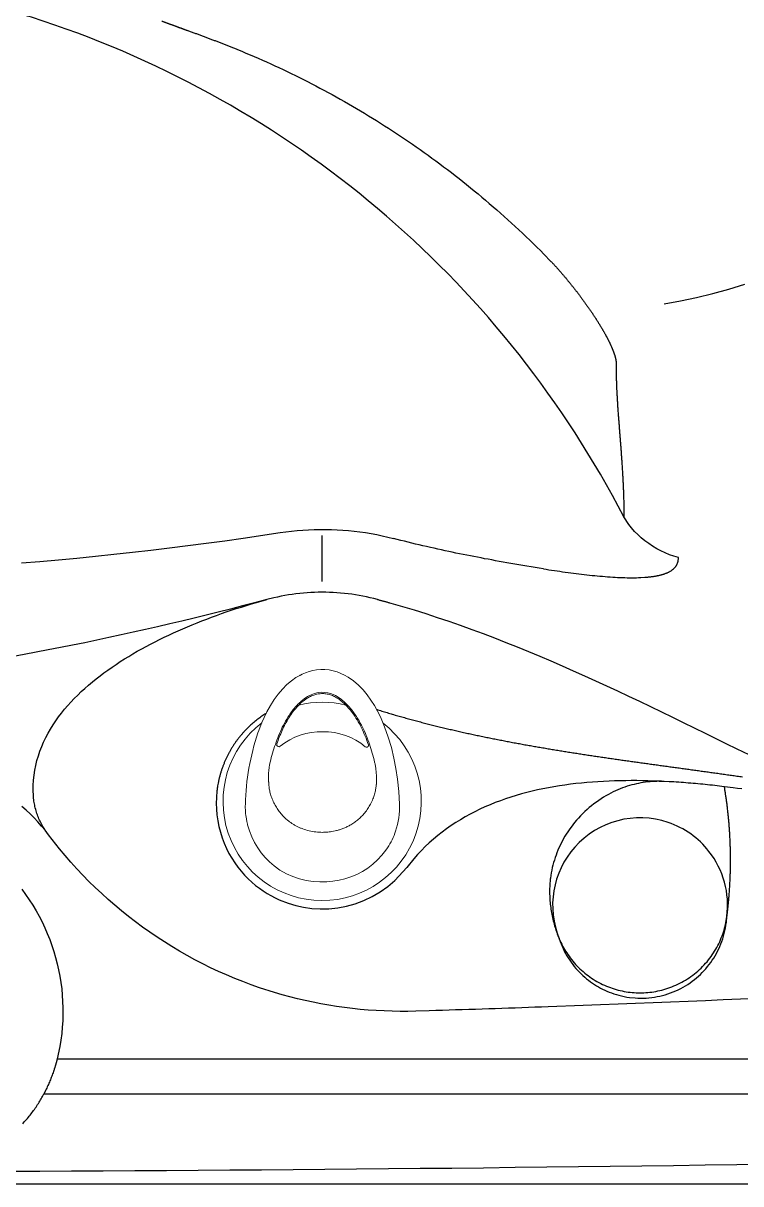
# Model space of a CAD drawing. Extents: x 403 to 503, y 484 to 637.
# Drawn here: x 459.49 to 474.87, y 500.65 to 525.53 of the extents above; entities that cross this region are included whole.
import ezdxf

# ---------------------------------------------------------------- set-up
doc = ezdxf.new("R2010")
doc.units = 0
doc.header["$MEASUREMENT"] = 0
doc.layers.add('1', color=4, linetype='Continuous')
doc.layers.add('SPA', color=2, linetype='Continuous')

# ---------------------------------------------------------------- blocks, each defined once
blk = doc.blocks.new('diverter')
at = {"layer": '1', "linetype": 'Continuous', "lineweight": 15, "flags": 128}
for points in [[(0.058, 1.659), (-0.211, 1.643), (-0.48, 1.614), (-0.706, 1.579), (-0.93, 1.536), (-1.152, 1.483), (-1.377, 1.417), (-1.597, 1.339), (-1.812, 1.247), (-1.934, 1.186), (-2.054, 1.119), (-2.171, 1.045), (-2.283, 0.964), (-2.389, 0.876), (-2.489, 0.78), (-2.582, 0.673), (-2.663, 0.557), (-2.707, 0.481), (-2.744, 0.403), (-2.776, 0.319), (-2.801, 0.233), (-2.818, 0.147), (-2.826, 0.06), (-2.827, -0.031), (-2.819, -0.121), (-2.805, -0.2), (-2.785, -0.278), (-2.758, -0.356), (-2.726, -0.432), (-2.708, -0.464)], [(0.993, 1.397), (1.047, 1.362), (1.153, 1.28), (1.254, 1.187), (1.346, 1.086), (1.428, 0.979), (1.501, 0.866), (1.565, 0.742), (1.619, 0.614), (1.659, 0.489), (1.689, 0.362), (1.71, 0.23), (1.721, 0.097), (1.723, -0.048), (1.714, -0.193), (1.693, -0.34), (1.66, -0.485), (1.612, -0.629), (1.55, -0.767), (1.472, -0.904), (1.38, -1.032), (1.296, -1.13), (1.205, -1.22), (1.104, -1.306), (0.996, -1.382), (0.881, -1.451), (0.761, -1.51), (0.632, -1.56), (0.5, -1.599), (0.486, -1.602), (0.431, -1.614), (0.329, -1.631)], [(1.053, 1.358), (1.05, 1.36), (1.041, 1.366)], [(-2.7, -0.481), (-2.706, -0.469), (-2.714, -0.454)], [(-2.709, -0.465), (-2.653, -0.562), (-2.584, -0.659), (-2.502, -0.756), (-2.407, -0.85), (-2.3, -0.941), (-2.182, -1.027), (-2.053, -1.11), (-1.92, -1.183), (-1.799, -1.243), (-1.692, -1.291), (-1.598, -1.328), (-1.519, -1.358), (-1.468, -1.376)]]:
    blk.add_lwpolyline(points, dxfattribs=at)
at = {"layer": '1', "color": 3, "linetype": 'Continuous', "lineweight": 15, "flags": 128}
blk.add_lwpolyline([(-2.137, -0.46), (-2.142, -0.455), (-2.199, -0.384), (-2.247, -0.311), (-2.285, -0.237), (-2.313, -0.163), (-2.331, -0.085), (-2.338, -0.021), (-2.337, 0.049), (-2.326, 0.124), (-2.303, 0.202), (-2.268, 0.283), (-2.219, 0.365), (-2.208, 0.379)], dxfattribs=at)
at = {"layer": '1', "linetype": 'Continuous', "lineweight": 15}
for centre, radius, start, end in [((0, 0), 2.125, 217.4646, 142.11), ((0.122, 0.099), 1.561, 70.7672, 92.3311), ((0.273, 0.386), 1.241, 54.5535, 73.0071), ((-0.105, 0.035), 1.387, 140.1643, 180.8264), ((-1.2, 0.948), 0.0449, 82.8535, 109.2759), ((-1.202, 0.952), 0.0413, 318.9703, 81.6622), ((0, 0), 2.125, 166.1201, 193.6262), ((-0.094, -0.021), 1.398, 178.5111, 218.8228), ((-1.218, -0.924), 0.0511, 249.3213, 277.0057), ((-1.218, -0.929), 0.0469, 278.2291, 40.8448), ((0.19, 3.529), 5.177, 251.3199, 268.5751), ((0.114, -0.145), 1.502, 267.9525, 280.24)]:
    blk.add_arc(centre, radius, start, end, dxfattribs=at)
at = {"layer": '1', "color": 3, "linetype": 'Continuous', "lineweight": 15}
for points, knots in [([(-2.208, 0.379), (-2.206, 0.383), (-2.189, 0.409), (-2.142, 0.465), (-2.066, 0.546), (-1.971, 0.627), (-1.871, 0.701), (-1.746, 0.781), (-1.593, 0.865), (-1.411, 0.946), (-1.225, 1.016), (-1.036, 1.075), (-0.908, 1.108), (-0.844, 1.124)], [0, 0, 0, 0, 0.00751, 0.059735, 0.138084, 0.216499, 0.294849, 0.373197, 0.498579, 0.62406, 0.749451, 0.87472, 1, 1, 1, 1]), ([(-0.844, 1.124), (-0.816, 1.13), (-0.76, 1.143), (-0.703, 1.149), (-0.675, 1.152)], [0, 0, 0, 0, 0.499997, 1, 1, 1, 1]), ([(-0.571, 1.161), (-0.588, 1.16), (-0.623, 1.158), (-0.657, 1.154), (-0.675, 1.152)], [0, 0, 0, 0, 0.502124, 1, 1, 1, 1]), ([(-0.369, 1.161), (-0.404, 1.163), (-0.471, 1.166), (-0.538, 1.163), (-0.571, 1.161)], [0, 0, 0, 0, 0.515275, 1, 1, 1, 1]), ([(0.056, 1.036), (0.02, 1.054), (-0.048, 1.088), (-0.152, 1.123), (-0.249, 1.147), (-0.311, 1.155), (-0.34, 1.159)], [0, 0, 0, 0, 0.287155, 0.549387, 0.786894, 1, 1, 1, 1]), ([(0.663, 0.005), (0.663, 0.019), (0.662, 0.045), (0.66, 0.085), (0.657, 0.129), (0.651, 0.182), (0.64, 0.243), (0.626, 0.308), (0.61, 0.363), (0.595, 0.409), (0.581, 0.446), (0.566, 0.483), (0.55, 0.52), (0.532, 0.557), (0.503, 0.61), (0.461, 0.678), (0.399, 0.76), (0.327, 0.839), (0.245, 0.914), (0.154, 0.981), (0.089, 1.018), (0.056, 1.037)], [0, 0, 0, 0, 0.031242, 0.062861, 0.094846, 0.136851, 0.18893, 0.241508, 0.294566, 0.32515, 0.35625, 0.387854, 0.419943, 0.452511, 0.485386, 0.56357, 0.642874, 0.730425, 0.819154, 0.909037, 1, 1, 1, 1]), ([(0.054, -1.023), (0.087, -1.005), (0.151, -0.97), (0.241, -0.904), (0.324, -0.831), (0.388, -0.761), (0.437, -0.699), (0.473, -0.646), (0.507, -0.592), (0.538, -0.535), (0.56, -0.486), (0.577, -0.447), (0.602, -0.381), (0.633, -0.278), (0.658, -0.136), (0.661, -0.041), (0.663, 0.005)], [0, 0, 0, 0, 0.089483, 0.17812, 0.265889, 0.353958, 0.404452, 0.454701, 0.506821, 0.557906, 0.608001, 0.633604, 0.659073, 0.775992, 0.889591, 1, 1, 1, 1]), ([(-0.842, -1.115), (-0.906, -1.098), (-1.034, -1.065), (-1.223, -1.005), (-1.409, -0.936), (-1.591, -0.856), (-1.745, -0.774), (-1.871, -0.694), (-1.971, -0.62), (-2.061, -0.543), (-2.113, -0.486), (-2.136, -0.46)], [0, 0, 0, 0, 0.134915, 0.269815, 0.404854, 0.53999, 0.674997, 0.75936, 0.843745, 0.928215, 1, 1, 1, 1]), ([(-0.728, -1.136), (-0.74, -1.134), (-0.765, -1.131), (-0.803, -1.124), (-0.829, -1.118), (-0.842, -1.115)], [0, 0, 0, 0, 0.31769, 0.658602, 1, 1, 1, 1]), ([(-0.647, -1.144), (-0.66, -1.143), (-0.686, -1.141), (-0.713, -1.139), (-0.727, -1.136), (-0.728, -1.136)], [0, 0, 0, 0, 0.477803, 0.964471, 1, 1, 1, 1]), ([(-0.647, -1.144), (-0.626, -1.146), (-0.585, -1.149), (-0.543, -1.15), (-0.522, -1.15)], [0, 0, 0, 0, 0.49631, 1, 1, 1, 1]), ([(-0.338, -1.142), (-0.308, -1.138), (-0.246, -1.13), (-0.15, -1.106), (-0.048, -1.072), (0.019, -1.04), (0.054, -1.023)], [0, 0, 0, 0, 0.219658, 0.459287, 0.719296, 1, 1, 1, 1])]:
    blk.add_open_spline(points, degree=3, knots=knots, dxfattribs=at)
for points in [[(-0.369, 1.161), (-0.34, 1.159)], [(-0.522, -1.15), (-0.371, -1.145)], [(-0.338, -1.142), (-0.371, -1.145)]]:
    blk.add_open_spline(points, degree=1, dxfattribs=at)
at = {"layer": '1', "linetype": 'Continuous', "lineweight": 15}
blk.add_open_spline([(-1.236, -0.972), (-1.284, -0.955), (-1.381, -0.92), (-1.522, -0.859), (-1.66, -0.792), (-1.794, -0.715), (-1.914, -0.633), (-2.02, -0.546), (-2.111, -0.456), (-2.185, -0.363), (-2.241, -0.271), (-2.28, -0.182), (-2.305, -0.088), (-2.314, 0.009), (-2.304, 0.106), (-2.278, 0.201), (-2.237, 0.289), (-2.179, 0.38), (-2.103, 0.472), (-2.01, 0.562), (-1.892, 0.656), (-1.747, 0.752), (-1.576, 0.844), (-1.399, 0.924), (-1.276, 0.968), (-1.215, 0.99)], degree=3, knots=[0, 0, 0, 0, 0.0496948, 0.0993947, 0.1491066, 0.1988343, 0.2485829, 0.2900638, 0.3315698, 0.3730849, 0.4042567, 0.4354351, 0.4666304, 0.4978401, 0.5290739, 0.5603377, 0.5916316, 0.6229614, 0.6647479, 0.7065823, 0.7484514, 0.8112855, 0.874166, 0.9370746, 1, 1, 1, 1], dxfattribs=at)
blk = doc.blocks.new('2010GRANDEE')
at = {"layer": 'SPA', "color": 3, "linetype": 'Continuous'}
for p, q in [((62.869, 13.896), (62.869, 12.905)), ((70.097, 8.628), (70.097, 8.626)), ((70.209, 8.623), (70.209, 8.621)), ((56.914, 1.926), (88.054, 1.926))]:
    blk.add_line(p, q, dxfattribs=at)
at = {"layer": 'SPA', "color": 4}
blk.add_lwpolyline([(12, 0), (88.112, 0, 0.414214), (100.112, 12), (100.112, 79.111, 0.414214), (88.112, 91.111), (12, 91.111, 0.414214), (0, 79.111), (0, 12, 0.414214)], format="xyb", close=True, dxfattribs=at)
at = {"layer": 'SPA', "color": 2, "linetype": 'Continuous'}
for points in [[(70.206, 18.859), (70.555, 18.923), (70.902, 18.996), (71.248, 19.08), (71.593, 19.173), (71.935, 19.277)], [(61.068, 24.307), (61.157, 24.271), (61.245, 24.234), (61.334, 24.197), (61.422, 24.159), (61.511, 24.121), (61.599, 24.082), (61.687, 24.043), (61.776, 24.003), (61.864, 23.962), (61.952, 23.921), (62.04, 23.88), (62.128, 23.838), (62.216, 23.796), (62.304, 23.753), (62.392, 23.709), (62.48, 23.665), (62.568, 23.621), (62.655, 23.576), (62.743, 23.53), (62.83, 23.484), (62.918, 23.438), (63.005, 23.391), (63.092, 23.343), (63.18, 23.295), (63.267, 23.247), (63.354, 23.197), (63.44, 23.148), (63.527, 23.097), (63.614, 23.047), (63.7, 22.995), (63.787, 22.944), (63.873, 22.891), (63.959, 22.839), (64.045, 22.785), (64.131, 22.731), (64.216, 22.677), (64.302, 22.622), (64.387, 22.567), (64.473, 22.511), (64.558, 22.454), (64.643, 22.397), (64.727, 22.34), (64.812, 22.282), (64.896, 22.223), (64.98, 22.164), (65.064, 22.104), (65.148, 22.044), (65.232, 21.983), (65.315, 21.922), (65.399, 21.86), (65.482, 21.798), (65.565, 21.735), (65.647, 21.672), (65.73, 21.608), (65.812, 21.544), (65.894, 21.479), (65.975, 21.414), (66.057, 21.348), (66.138, 21.281), (66.219, 21.214), (66.3, 21.147), (66.381, 21.079), (66.461, 21.01), (66.541, 20.941), (66.621, 20.872), (66.7, 20.802), (66.779, 20.731), (66.858, 20.66), (66.937, 20.589), (67.015, 20.517), (67.093, 20.444), (67.171, 20.371), (67.248, 20.298), (67.326, 20.224), (67.403, 20.149), (67.479, 20.074), (67.555, 19.999), (67.631, 19.923), (67.782, 19.769)], [(67.782, 19.769), (67.791, 19.76), (67.799, 19.751), (67.808, 19.742), (67.816, 19.733), (67.825, 19.724), (67.833, 19.715), (67.841, 19.706), (67.85, 19.697), (67.858, 19.688), (67.867, 19.679), (67.875, 19.669), (67.883, 19.66), (67.892, 19.651), (67.9, 19.642), (67.908, 19.632), (67.917, 19.623), (67.925, 19.614), (67.933, 19.604), (67.942, 19.595), (67.95, 19.585), (67.958, 19.576), (67.967, 19.566), (67.975, 19.557), (67.983, 19.548), (67.991, 19.538), (67.999, 19.529), (68.008, 19.519), (68.016, 19.509), (68.024, 19.5), (68.032, 19.49), (68.04, 19.481), (68.049, 19.471), (68.057, 19.462), (68.065, 19.452), (68.073, 19.442), (68.081, 19.433), (68.089, 19.423), (68.097, 19.413), (68.105, 19.404), (68.113, 19.394), (68.121, 19.384), (68.129, 19.375), (68.137, 19.365), (68.145, 19.355), (68.153, 19.346), (68.161, 19.336), (68.169, 19.326), (68.177, 19.316), (68.185, 19.307), (68.193, 19.297), (68.201, 19.287), (68.209, 19.277), (68.216, 19.268), (68.224, 19.258), (68.232, 19.248), (68.24, 19.238), (68.248, 19.228), (68.256, 19.218), (68.263, 19.209), (68.271, 19.199), (68.279, 19.189), (68.287, 19.179), (68.294, 19.169), (68.302, 19.159), (68.31, 19.15), (68.317, 19.14), (68.325, 19.13), (68.333, 19.12), (68.34, 19.11), (68.348, 19.1), (68.355, 19.09), (68.363, 19.08), (68.37, 19.07), (68.378, 19.061), (68.385, 19.051), (68.393, 19.041), (68.4, 19.031), (68.408, 19.021), (68.415, 19.011), (68.423, 19.001), (68.43, 18.991), (68.438, 18.981), (68.445, 18.971), (68.452, 18.961), (68.46, 18.951), (68.467, 18.941), (68.474, 18.932), (68.481, 18.922), (68.489, 18.912), (68.496, 18.902), (68.503, 18.892), (68.51, 18.882), (68.517, 18.872), (68.525, 18.862), (68.532, 18.852), (68.539, 18.842), (68.546, 18.832), (68.553, 18.822), (68.56, 18.812), (68.567, 18.802), (68.574, 18.792), (68.581, 18.782), (68.588, 18.772), (68.595, 18.763), (68.602, 18.753), (68.608, 18.743), (68.615, 18.733), (68.622, 18.723), (68.629, 18.713), (68.636, 18.703), (68.642, 18.693), (68.649, 18.683), (68.656, 18.673), (68.662, 18.663), (68.669, 18.654), (68.676, 18.644), (68.682, 18.634), (68.689, 18.624), (68.695, 18.614), (68.702, 18.604), (68.708, 18.594), (68.715, 18.585), (68.721, 18.575), (68.728, 18.565), (68.734, 18.555), (68.74, 18.545), (68.747, 18.535), (68.753, 18.526), (68.759, 18.516), (68.765, 18.506), (68.772, 18.496), (68.778, 18.487), (68.784, 18.477), (68.79, 18.467), (68.796, 18.458), (68.802, 18.448), (68.808, 18.438), (68.814, 18.429), (68.82, 18.419), (68.826, 18.409), (68.832, 18.4), (68.838, 18.39), (68.844, 18.38), (68.849, 18.371), (68.855, 18.361), (68.861, 18.352), (68.867, 18.342), (68.872, 18.333), (68.878, 18.323), (68.883, 18.314), (68.889, 18.305), (68.894, 18.295), (68.9, 18.286), (68.905, 18.276), (68.91, 18.267), (68.916, 18.258), (68.921, 18.249), (68.926, 18.239), (68.931, 18.23), (68.937, 18.221), (68.942, 18.212), (68.947, 18.203), (68.952, 18.194), (68.957, 18.184), (68.961, 18.175), (68.966, 18.166), (68.971, 18.158), (68.976, 18.149), (68.981, 18.14), (68.985, 18.131), (68.99, 18.122), (68.994, 18.113), (68.999, 18.105), (69.003, 18.096), (69.008, 18.087), (69.012, 18.079), (69.016, 18.07), (69.02, 18.062), (69.025, 18.053), (69.029, 18.045), (69.033, 18.036), (69.037, 18.028), (69.041, 18.02), (69.045, 18.012), (69.048, 18.003), (69.052, 17.995), (69.056, 17.987), (69.06, 17.979), (69.063, 17.971), (69.067, 17.963), (69.07, 17.955), (69.074, 17.948), (69.077, 17.94), (69.08, 17.932), (69.084, 17.924), (69.087, 17.917), (69.09, 17.909), (69.093, 17.902), (69.096, 17.894), (69.099, 17.887), (69.102, 17.879), (69.105, 17.872), (69.108, 17.865), (69.111, 17.857), (69.114, 17.85), (69.116, 17.843), (69.119, 17.836), (69.122, 17.829), (69.124, 17.822), (69.127, 17.815), (69.129, 17.808), (69.132, 17.802), (69.134, 17.795), (69.136, 17.788), (69.138, 17.782), (69.14, 17.775), (69.143, 17.769), (69.145, 17.762), (69.147, 17.756), (69.149, 17.749), (69.15, 17.743), (69.152, 17.737), (69.154, 17.731), (69.156, 17.725), (69.157, 17.719), (69.159, 17.713), (69.161, 17.707), (69.162, 17.701), (69.163, 17.695), (69.165, 17.69), (69.166, 17.684), (69.167, 17.679), (69.169, 17.673), (69.17, 17.668), (69.171, 17.662), (69.172, 17.657), (69.173, 17.652), (69.174, 17.647), (69.175, 17.642), (69.175, 17.637), (69.176, 17.632), (69.177, 17.627), (69.177, 17.622), (69.178, 17.618), (69.178, 17.613), (69.179, 17.608), (69.179, 17.604), (69.179, 17.6), (69.18, 17.595), (69.18, 17.591), (69.18, 17.587), (69.18, 17.583), (69.18, 17.575)], [(69.18, 17.575), (69.18, 17.557), (69.179, 17.539), (69.179, 17.521), (69.179, 17.503), (69.179, 17.485), (69.179, 17.466), (69.179, 17.448), (69.179, 17.43), (69.179, 17.411), (69.179, 17.392), (69.179, 17.374), (69.179, 17.355), (69.179, 17.336), (69.18, 17.317), (69.18, 17.298), (69.181, 17.279), (69.181, 17.26), (69.181, 17.241), (69.182, 17.222), (69.183, 17.202), (69.183, 17.183), (69.184, 17.163), (69.184, 17.144), (69.185, 17.124), (69.186, 17.104), (69.187, 17.084), (69.188, 17.065), (69.189, 17.045), (69.189, 17.025), (69.19, 17.005), (69.191, 16.984), (69.192, 16.964), (69.193, 16.944), (69.194, 16.924), (69.196, 16.903), (69.197, 16.883), (69.198, 16.862), (69.199, 16.842), (69.2, 16.821), (69.202, 16.8), (69.203, 16.78), (69.204, 16.759), (69.205, 16.738), (69.207, 16.717), (69.208, 16.696), (69.21, 16.675), (69.211, 16.654), (69.212, 16.633), (69.214, 16.611), (69.215, 16.59), (69.217, 16.569), (69.218, 16.548), (69.22, 16.526), (69.222, 16.505), (69.223, 16.483), (69.225, 16.462), (69.226, 16.44), (69.228, 16.419), (69.23, 16.397), (69.231, 16.375), (69.233, 16.353), (69.234, 16.332), (69.236, 16.31), (69.238, 16.288), (69.24, 16.266), (69.241, 16.244), (69.243, 16.222), (69.245, 16.2), (69.246, 16.178), (69.248, 16.156), (69.25, 16.134), (69.252, 16.111), (69.253, 16.089), (69.255, 16.067), (69.257, 16.045), (69.259, 16.022), (69.26, 16), (69.262, 15.978), (69.264, 15.955), (69.265, 15.933), (69.267, 15.91), (69.269, 15.888), (69.271, 15.865), (69.272, 15.843), (69.274, 15.82), (69.276, 15.798), (69.278, 15.775), (69.279, 15.753), (69.281, 15.73), (69.283, 15.707), (69.284, 15.685), (69.286, 15.662), (69.288, 15.639), (69.289, 15.617), (69.291, 15.594), (69.293, 15.571), (69.294, 15.548), (69.296, 15.526), (69.297, 15.503), (69.299, 15.48), (69.3, 15.457), (69.302, 15.434), (69.303, 15.412), (69.305, 15.389), (69.306, 15.366), (69.308, 15.343), (69.309, 15.32), (69.311, 15.298), (69.312, 15.275), (69.314, 15.252), (69.315, 15.229), (69.316, 15.206), (69.318, 15.183), (69.319, 15.16), (69.32, 15.138), (69.321, 15.115), (69.323, 15.092), (69.324, 15.069), (69.325, 15.046), (69.326, 15.024), (69.327, 15.001), (69.328, 14.978), (69.329, 14.955), (69.33, 14.932), (69.331, 14.91), (69.332, 14.887), (69.333, 14.864), (69.334, 14.842), (69.336, 14.796)], [(56.434, 13.305), (56.831, 13.338), (57.228, 13.374), (57.624, 13.411), (58.021, 13.45), (58.417, 13.491), (58.813, 13.535), (59.209, 13.58), (59.605, 13.627), (60.001, 13.677), (60.396, 13.728), (60.792, 13.782), (61.187, 13.837), (61.979, 13.955)], [(61.979, 13.955), (62.1, 13.972), (62.222, 13.987), (62.344, 14), (62.466, 14.01), (62.588, 14.017), (62.71, 14.022), (62.832, 14.025), (62.955, 14.025), (63.077, 14.022), (63.199, 14.017), (63.321, 14.01), (63.443, 14), (63.564, 13.987), (63.686, 13.972), (63.807, 13.955), (63.927, 13.935), (64.047, 13.913), (64.167, 13.888), (64.406, 13.83)], [(67.619, 13.179), (67.531, 13.193), (67.442, 13.208), (67.354, 13.222), (67.266, 13.237), (67.179, 13.251), (67.093, 13.266), (67.007, 13.281), (66.922, 13.295), (66.838, 13.31), (66.756, 13.325), (66.674, 13.339), (66.593, 13.354), (66.514, 13.369), (66.436, 13.383), (66.36, 13.397), (66.284, 13.412), (66.207, 13.426), (66.131, 13.441), (66.054, 13.456), (65.977, 13.471), (65.9, 13.487), (65.823, 13.502), (65.746, 13.518), (65.668, 13.534), (65.59, 13.551), (65.512, 13.568), (65.434, 13.584), (65.355, 13.602), (65.276, 13.619), (65.198, 13.637), (65.118, 13.655), (65.039, 13.673), (64.96, 13.692), (64.88, 13.711), (64.801, 13.73), (64.722, 13.75), (64.643, 13.769), (64.564, 13.789), (64.406, 13.83)], [(69.793, 12.998), (69.81, 12.999), (69.826, 13.001), (69.842, 13.002), (69.858, 13.003), (69.874, 13.005), (69.89, 13.007), (69.906, 13.008), (69.921, 13.01), (69.936, 13.012), (69.952, 13.014), (69.967, 13.016), (69.982, 13.018), (69.996, 13.02), (70.011, 13.023), (70.025, 13.025), (70.039, 13.028), (70.054, 13.03), (70.067, 13.033), (70.081, 13.036), (70.095, 13.039), (70.108, 13.042), (70.121, 13.045), (70.135, 13.049), (70.147, 13.052), (70.16, 13.055), (70.173, 13.059), (70.185, 13.063), (70.197, 13.067), (70.209, 13.071), (70.221, 13.075), (70.232, 13.079), (70.244, 13.083), (70.255, 13.088), (70.266, 13.092), (70.277, 13.097), (70.287, 13.101), (70.297, 13.106), (70.307, 13.111), (70.317, 13.116), (70.327, 13.122), (70.336, 13.127), (70.346, 13.132), (70.355, 13.138), (70.363, 13.144), (70.372, 13.15), (70.38, 13.156), (70.388, 13.162), (70.396, 13.168), (70.404, 13.174), (70.411, 13.18), (70.418, 13.187), (70.425, 13.194), (70.432, 13.2), (70.438, 13.207), (70.444, 13.214), (70.45, 13.221), (70.455, 13.229), (70.46, 13.236), (70.465, 13.243), (70.47, 13.251), (70.474, 13.259), (70.479, 13.266), (70.482, 13.274), (70.486, 13.282), (70.489, 13.29), (70.492, 13.298), (70.495, 13.307), (70.498, 13.315), (70.501, 13.323), (70.503, 13.332), (70.505, 13.34), (70.507, 13.349), (70.508, 13.358), (70.51, 13.366), (70.511, 13.375), (70.512, 13.384), (70.513, 13.393), (70.514, 13.402), (70.514, 13.42)], [(67.619, 13.179), (67.678, 13.17), (67.737, 13.161), (67.796, 13.152), (67.855, 13.143), (67.913, 13.135), (67.972, 13.126), (68.03, 13.118), (68.088, 13.11), (68.147, 13.102), (68.205, 13.094), (68.262, 13.087), (68.32, 13.079), (68.378, 13.072), (68.435, 13.065), (68.492, 13.059), (68.549, 13.052), (68.606, 13.046), (68.663, 13.04), (68.719, 13.035), (68.775, 13.029), (68.831, 13.024), (68.886, 13.019), (68.941, 13.015), (68.996, 13.011), (69.051, 13.007), (69.105, 13.003), (69.158, 13), (69.211, 12.997), (69.264, 12.995), (69.316, 12.993), (69.367, 12.992), (69.418, 12.99), (69.468, 12.99), (69.517, 12.99), (69.566, 12.99), (69.613, 12.99), (69.66, 12.992), (69.705, 12.993), (69.793, 12.998)], [(57.014, 7.48), (56.94, 7.575), (56.864, 7.667), (56.785, 7.756), (56.704, 7.843), (56.62, 7.927), (56.533, 8.009), (56.443, 8.088)], [(61.535, 4.203), (61.357, 4.266), (61.181, 4.332), (61.006, 4.402), (60.832, 4.475), (60.659, 4.551), (60.488, 4.631), (60.319, 4.715), (60.151, 4.802), (59.985, 4.892), (59.821, 4.985), (59.659, 5.082), (59.499, 5.182), (59.34, 5.285), (59.184, 5.392), (59.03, 5.501), (58.878, 5.613), (58.728, 5.729), (58.581, 5.847), (58.436, 5.968), (58.294, 6.092), (58.154, 6.218), (58.017, 6.348), (57.882, 6.48), (57.75, 6.615), (57.621, 6.752), (57.494, 6.892), (57.37, 7.035), (57.249, 7.181), (57.014, 7.48)], [(64.889, 3.698), (64.718, 3.695), (64.547, 3.694), (64.376, 3.697), (64.206, 3.703), (64.036, 3.711), (63.865, 3.723), (63.695, 3.738), (63.526, 3.756), (63.357, 3.777), (63.188, 3.801), (63.02, 3.828), (62.852, 3.858), (62.685, 3.891), (62.518, 3.926), (62.353, 3.965), (62.187, 4.007), (62.023, 4.052), (61.86, 4.099), (61.535, 4.203)], [(75.216, 4.117), (74.842, 4.098), (74.467, 4.079), (74.092, 4.061), (73.718, 4.043), (73.343, 4.025), (72.968, 4.007), (72.594, 3.99), (72.219, 3.973), (71.844, 3.956), (71.469, 3.94), (71.095, 3.924), (70.72, 3.908), (70.345, 3.893), (69.971, 3.877), (69.596, 3.862), (69.221, 3.848), (68.846, 3.833), (68.472, 3.819), (67.722, 3.792)], [(67.722, 3.792), (67.581, 3.787), (67.439, 3.782), (67.297, 3.777), (67.156, 3.772), (67.014, 3.767), (66.872, 3.762), (66.731, 3.757), (66.589, 3.752), (66.447, 3.748), (66.306, 3.743), (66.164, 3.738), (66.022, 3.734), (65.88, 3.729), (65.739, 3.725), (65.597, 3.72), (65.455, 3.716), (65.314, 3.711), (65.172, 3.707), (64.889, 3.698)]]:
    blk.add_lwpolyline(points, dxfattribs=at)
for points in [[(56.934, 25.844, 0), (56.954, 25.837, -0.000002)], [(58.457, 25.287, -0.000003), (58.477, 25.279, -0.000006)], [(58.517, 25.264, -0.000004), (58.538, 25.257, -0.000003), (58.558, 25.249, -0.000003), (58.578, 25.242, -0.000002), (58.598, 25.234, -0.000002), (58.618, 25.227, -0.000002), (58.638, 25.219, -0.000002), (58.659, 25.212, -0.000002), (58.679, 25.204, -0.000001), (58.699, 25.197, 0), (58.719, 25.189, 0), (58.739, 25.182, 0.000001), (58.759, 25.174, 0.000002), (58.779, 25.167, 0.000003), (58.799, 25.159, 0.000004), (58.819, 25.152, 0.000005), (58.839, 25.144, 0.000006), (58.859, 25.137, 0.000007)], [(59.445, 24.918, 0.000038), (59.464, 24.911, 0.000039), (59.483, 24.904, 0.000041), (59.502, 24.897, 0.000042), (59.521, 24.89, 0.000044), (59.54, 24.883, 0.000045), (59.559, 24.876, 0.000047), (59.578, 24.869, 0.000049), (59.597, 24.862, 0.000051), (59.616, 24.855, 0.000052), (59.635, 24.848, 0.000054), (59.653, 24.842, 0.000056), (59.672, 24.835, 0.000057), (59.691, 24.828, 0.000059), (59.709, 24.821, 0.000061), (59.728, 24.814, 0.000063), (59.747, 24.807, 0.000064), (59.765, 24.801, 0.000066), (59.783, 24.794, 0.000068), (59.802, 24.787, 0.00007), (59.82, 24.78, 0.000071), (59.839, 24.774, 0.000074), (59.857, 24.767, 0.000077), (59.875, 24.76, 0.000077), (59.893, 24.754, 0.000073), (59.911, 24.747, 0.000083), (59.93, 24.741, 0.000103), (59.948, 24.734, 0.000079), (59.966, 24.727, 0.000024), (59.982, 24.722, 0.000117), (60.002, 24.714, 0.00021), (60.033, 24.703, 0.000104), (60.073, 24.689, 0.000055)]]:
    blk.add_lwpolyline(points, format="xyb", dxfattribs=at)
at = {"layer": 'SPA', "color": 3, "linetype": 'Continuous'}
for points in [[(60.073, 24.689), (60.092, 24.682), (60.11, 24.675), (60.128, 24.669), (60.147, 24.662), (60.165, 24.655), (60.183, 24.649), (60.201, 24.642), (60.22, 24.635), (60.238, 24.629), (60.256, 24.622), (60.274, 24.615), (60.293, 24.609), (60.311, 24.602), (60.329, 24.595), (60.347, 24.588), (60.366, 24.581), (60.384, 24.575), (60.402, 24.568), (60.42, 24.561), (60.438, 24.554), (60.456, 24.547), (60.475, 24.541), (60.493, 24.534), (60.511, 24.527), (60.529, 24.52), (60.547, 24.513), (60.565, 24.506), (60.583, 24.499), (60.601, 24.492), (60.619, 24.485), (60.637, 24.478), (60.655, 24.471), (60.673, 24.464), (60.692, 24.457), (60.71, 24.45), (60.728, 24.443), (60.746, 24.436), (60.764, 24.429), (60.782, 24.422), (60.8, 24.415), (60.818, 24.408), (60.836, 24.401), (60.853, 24.394), (60.871, 24.387), (60.889, 24.379), (60.907, 24.372), (60.925, 24.365), (60.943, 24.358), (60.961, 24.351), (60.979, 24.343), (60.997, 24.336), (61.015, 24.329), (61.033, 24.322), (61.068, 24.307)], [(69.336, 14.796), (69.337, 14.771), (69.337, 14.745), (69.338, 14.72), (69.339, 14.694), (69.339, 14.669), (69.34, 14.643), (69.341, 14.618), (69.341, 14.592), (69.341, 14.567), (69.342, 14.542), (69.342, 14.517), (69.342, 14.492), (69.343, 14.466), (69.343, 14.441), (69.343, 14.416), (69.343, 14.391), (69.343, 14.366), (69.343, 14.342), (69.342, 14.292)], [(70.514, 13.42), (70.418, 13.449), (70.324, 13.482), (70.23, 13.521), (70.138, 13.564), (70.049, 13.611), (69.961, 13.663), (69.877, 13.72), (69.796, 13.78), (69.718, 13.844), (69.645, 13.912), (69.575, 13.983), (69.51, 14.057), (69.449, 14.133), (69.342, 14.292)], [(61.691, 12.519), (61.432, 12.45), (61.173, 12.383), (60.913, 12.316), (60.653, 12.25), (60.393, 12.186), (60.133, 12.122), (59.873, 12.06), (59.613, 11.998), (59.352, 11.938), (59.092, 11.879), (58.831, 11.82), (58.571, 11.763), (58.311, 11.707), (58.051, 11.652), (57.79, 11.597), (57.53, 11.544), (57.27, 11.492), (57.01, 11.441), (56.75, 11.39), (56.491, 11.341), (56.231, 11.292)], [(56.692, 8.321), (56.688, 8.43), (56.689, 8.539), (56.695, 8.648), (56.706, 8.755), (56.722, 8.862), (56.743, 8.967), (56.768, 9.071), (56.797, 9.173), (56.831, 9.273), (56.869, 9.372), (56.911, 9.468), (56.956, 9.563), (57.005, 9.655), (57.057, 9.746), (57.112, 9.834), (57.17, 9.921), (57.23, 10.005), (57.293, 10.088), (57.359, 10.169), (57.427, 10.248), (57.496, 10.325), (57.568, 10.401), (57.642, 10.475), (57.718, 10.547), (57.795, 10.618), (57.874, 10.687), (57.954, 10.755), (58.036, 10.821), (58.119, 10.886), (58.203, 10.949), (58.289, 11.011), (58.376, 11.072), (58.464, 11.132), (58.552, 11.19), (58.642, 11.247), (58.733, 11.303), (58.825, 11.358), (58.918, 11.412), (59.012, 11.465), (59.107, 11.517), (59.202, 11.567), (59.298, 11.617), (59.395, 11.666), (59.493, 11.714), (59.592, 11.761), (59.691, 11.807), (59.791, 11.852), (59.892, 11.896), (59.993, 11.939), (60.095, 11.982), (60.198, 12.024), (60.301, 12.064), (60.405, 12.104), (60.509, 12.143), (60.614, 12.182), (60.719, 12.219), (60.825, 12.256), (60.932, 12.292), (61.039, 12.327), (61.147, 12.361), (61.255, 12.394), (61.363, 12.427), (61.472, 12.459), (61.691, 12.519)], [(64.062, 12.523), (63.985, 12.543), (63.907, 12.561), (63.829, 12.578), (63.75, 12.594), (63.671, 12.608), (63.592, 12.622), (63.513, 12.633), (63.433, 12.644), (63.354, 12.652), (63.274, 12.66), (63.195, 12.666), (63.115, 12.671), (63.035, 12.674), (62.955, 12.676), (62.875, 12.676), (62.795, 12.676), (62.716, 12.673), (62.636, 12.67), (62.556, 12.665), (62.477, 12.658), (62.397, 12.651), (62.318, 12.642), (62.239, 12.631), (62.16, 12.619), (62.081, 12.606), (62.003, 12.591), (61.924, 12.575), (61.846, 12.558), (61.691, 12.519)], [(64.062, 12.523), (64.077, 12.519), (64.091, 12.515), (64.105, 12.511), (64.12, 12.507), (64.134, 12.504), (64.148, 12.5), (64.162, 12.496), (64.177, 12.492), (64.191, 12.488), (64.205, 12.484), (64.219, 12.48), (64.233, 12.476), (64.248, 12.472), (64.262, 12.469), (64.276, 12.465), (64.29, 12.461), (64.305, 12.457), (64.319, 12.453), (64.347, 12.445)], [(64.347, 12.445), (64.598, 12.373), (64.848, 12.298), (65.097, 12.22), (65.345, 12.139), (65.593, 12.055), (65.839, 11.97), (66.085, 11.881), (66.33, 11.791), (66.574, 11.698), (66.817, 11.603), (67.059, 11.506), (67.3, 11.407), (67.541, 11.307), (67.781, 11.205), (68.02, 11.101), (68.259, 10.996), (68.497, 10.889), (68.734, 10.782), (68.971, 10.673), (69.207, 10.563), (69.443, 10.452), (69.679, 10.34), (69.914, 10.227), (70.149, 10.114), (70.384, 10), (70.618, 9.886), (70.853, 9.771), (71.087, 9.656), (71.555, 9.425)], [(71.555, 9.425), (71.736, 9.337), (71.918, 9.251), (72.1, 9.168), (72.283, 9.088), (72.466, 9.01), (72.65, 8.934), (72.834, 8.861), (73.018, 8.79), (73.204, 8.722), (73.389, 8.655), (73.575, 8.591), (73.762, 8.529), (73.949, 8.47), (74.137, 8.412), (74.325, 8.357), (74.514, 8.303), (74.703, 8.252), (74.893, 8.203), (75.275, 8.11)], [(70.097, 8.628), (69.978, 8.632), (69.859, 8.636), (69.74, 8.638), (69.621, 8.64), (69.502, 8.64), (69.383, 8.639), (69.264, 8.638), (69.145, 8.634), (69.027, 8.63), (68.908, 8.624), (68.789, 8.617), (68.671, 8.609), (68.552, 8.599), (68.434, 8.588), (68.316, 8.576), (68.198, 8.561), (68.08, 8.545), (67.962, 8.528), (67.845, 8.509), (67.728, 8.488), (67.611, 8.465), (67.495, 8.44), (67.379, 8.414), (67.264, 8.385), (67.149, 8.354), (67.035, 8.321), (66.922, 8.286), (66.809, 8.249), (66.697, 8.209), (66.587, 8.168), (66.477, 8.123), (66.368, 8.076), (66.26, 8.027), (66.153, 7.975), (66.048, 7.921), (65.944, 7.863), (65.842, 7.803), (65.741, 7.741), (65.642, 7.675), (65.544, 7.607), (65.449, 7.536), (65.356, 7.463), (65.264, 7.387), (65.175, 7.308), (65.089, 7.226), (65.005, 7.142), (64.923, 7.056), (64.844, 6.967), (64.694, 6.782)], [(70.097, 8.626), (70.049, 8.625), (70.001, 8.623), (69.952, 8.621), (69.904, 8.617), (69.856, 8.612), (69.807, 8.606), (69.758, 8.599), (69.71, 8.591), (69.661, 8.582), (69.613, 8.572), (69.564, 8.56), (69.515, 8.548), (69.467, 8.534), (69.418, 8.519), (69.368, 8.502), (69.318, 8.484), (69.268, 8.465), (69.217, 8.444), (69.166, 8.421), (69.115, 8.397), (69.063, 8.371), (69.012, 8.344), (68.96, 8.315), (68.909, 8.284), (68.857, 8.251), (68.806, 8.217), (68.754, 8.181), (68.703, 8.143), (68.652, 8.103), (68.603, 8.062), (68.554, 8.019), (68.507, 7.976), (68.46, 7.931), (68.415, 7.885), (68.371, 7.838), (68.328, 7.79), (68.287, 7.741), (68.247, 7.691), (68.171, 7.588)], [(70.207, 8.623), (70.202, 8.623), (70.196, 8.623), (70.191, 8.624), (70.185, 8.624), (70.18, 8.624), (70.174, 8.624), (70.169, 8.625), (70.163, 8.625), (70.158, 8.625), (70.152, 8.625), (70.147, 8.626), (70.141, 8.626), (70.136, 8.626), (70.13, 8.626), (70.125, 8.627), (70.119, 8.627), (70.114, 8.627), (70.108, 8.627), (70.097, 8.628)], [(70.209, 8.621), (70.206, 8.621), (70.202, 8.621), (70.198, 8.621), (70.194, 8.621), (70.191, 8.622), (70.187, 8.622), (70.183, 8.622), (70.179, 8.622), (70.176, 8.622), (70.172, 8.622), (70.168, 8.623), (70.164, 8.623), (70.161, 8.623), (70.157, 8.623), (70.153, 8.623), (70.149, 8.623), (70.146, 8.624), (70.142, 8.624), (70.138, 8.624), (70.134, 8.624), (70.131, 8.624), (70.127, 8.624), (70.123, 8.624), (70.119, 8.625), (70.116, 8.625), (70.112, 8.625), (70.108, 8.625), (70.104, 8.625), (70.097, 8.626)], [(70.209, 8.623), (70.209, 8.623), (70.209, 8.623), (70.209, 8.623), (70.209, 8.623), (70.209, 8.623), (70.208, 8.623), (70.208, 8.623), (70.208, 8.623), (70.208, 8.623), (70.208, 8.623), (70.208, 8.623), (70.208, 8.623), (70.208, 8.623), (70.207, 8.623)], [(71.497, 8.51), (71.446, 8.516), (71.395, 8.522), (71.343, 8.528), (71.292, 8.534), (71.24, 8.54), (71.189, 8.545), (71.137, 8.551), (71.086, 8.556), (71.034, 8.561), (70.983, 8.566), (70.931, 8.571), (70.88, 8.576), (70.828, 8.58), (70.777, 8.585), (70.725, 8.589), (70.673, 8.593), (70.622, 8.597), (70.57, 8.601), (70.519, 8.604), (70.467, 8.608), (70.416, 8.611), (70.364, 8.614), (70.312, 8.617), (70.209, 8.623)], [(71.619, 7.395), (71.618, 7.422), (71.616, 7.448), (71.615, 7.474), (71.613, 7.5), (71.612, 7.526), (71.61, 7.552), (71.608, 7.577), (71.607, 7.603), (71.605, 7.628), (71.603, 7.653), (71.601, 7.678), (71.599, 7.703), (71.597, 7.727), (71.595, 7.751), (71.593, 7.775), (71.591, 7.798), (71.588, 7.822), (71.586, 7.845), (71.584, 7.868), (71.582, 7.891), (71.579, 7.914), (71.577, 7.936), (71.574, 7.959), (71.572, 7.981), (71.569, 8.003), (71.567, 8.026), (71.564, 8.047), (71.562, 8.069), (71.559, 8.091), (71.556, 8.112), (71.554, 8.134), (71.551, 8.155), (71.548, 8.176), (71.545, 8.197), (71.542, 8.217), (71.54, 8.238), (71.537, 8.258), (71.534, 8.279), (71.531, 8.299), (71.528, 8.319), (71.525, 8.339), (71.522, 8.358), (71.519, 8.378), (71.516, 8.398), (71.513, 8.417), (71.51, 8.436), (71.507, 8.455), (71.504, 8.473), (71.497, 8.51)], [(71.874, 8.461), (71.78, 8.474), (71.686, 8.486), (71.497, 8.51)], [(57.014, 7.48), (56.996, 7.505), (56.978, 7.53), (56.96, 7.555), (56.943, 7.581), (56.926, 7.607), (56.91, 7.633), (56.894, 7.659), (56.879, 7.686), (56.864, 7.713), (56.85, 7.74), (56.837, 7.768), (56.823, 7.796), (56.811, 7.824), (56.799, 7.852), (56.788, 7.88), (56.777, 7.909), (56.767, 7.938), (56.757, 7.966), (56.748, 7.996), (56.74, 8.025), (56.732, 8.054), (56.725, 8.084), (56.719, 8.113), (56.713, 8.143), (56.708, 8.172), (56.703, 8.202), (56.699, 8.232), (56.696, 8.261), (56.692, 8.321)], [(60.609, 8.158), (60.612, 8.031), (60.623, 7.905), (60.641, 7.779), (60.665, 7.656), (60.697, 7.535), (60.734, 7.416), (60.778, 7.301), (60.827, 7.189), (60.882, 7.082), (60.941, 6.979), (61.005, 6.881), (61.072, 6.787), (61.143, 6.699), (61.217, 6.615), (61.294, 6.537), (61.372, 6.464), (61.452, 6.396), (61.534, 6.334), (61.616, 6.276), (61.699, 6.223), (61.782, 6.175), (61.869, 6.13), (61.959, 6.087), (62.152, 6.012)], [(68.171, 7.588), (68.14, 7.541), (68.11, 7.494), (68.081, 7.447), (68.053, 7.398), (68.026, 7.349), (68.001, 7.3), (67.976, 7.25), (67.953, 7.199), (67.931, 7.148), (67.91, 7.096), (67.891, 7.043), (67.872, 6.99), (67.855, 6.937), (67.839, 6.883), (67.824, 6.829), (67.811, 6.775), (67.799, 6.72), (67.788, 6.664), (67.77, 6.553)], [(56.444, 6.311), (56.525, 6.2), (56.603, 6.087), (56.677, 5.971), (56.748, 5.853), (56.814, 5.733), (56.876, 5.612), (56.935, 5.488), (56.989, 5.363), (57.04, 5.237), (57.086, 5.108), (57.129, 4.979), (57.167, 4.848), (57.201, 4.716), (57.232, 4.583), (57.257, 4.449), (57.279, 4.314), (57.297, 4.179), (57.31, 4.043), (57.318, 3.906), (57.323, 3.768), (57.323, 3.631), (57.319, 3.493), (57.31, 3.355), (57.297, 3.218), (57.279, 3.081), (57.258, 2.945), (57.2, 2.676)], [(71.63, 6.93), (71.63, 6.954), (71.63, 6.979), (71.63, 7.003), (71.63, 7.027), (71.629, 7.051), (71.629, 7.074), (71.629, 7.098), (71.628, 7.122), (71.628, 7.145), (71.627, 7.168), (71.627, 7.192), (71.626, 7.215), (71.625, 7.238), (71.625, 7.261), (71.624, 7.283), (71.623, 7.306), (71.622, 7.328), (71.621, 7.351), (71.619, 7.395)], [(62.152, 6.012), (62.312, 5.964), (62.481, 5.927), (62.656, 5.903), (62.838, 5.892), (63.024, 5.895), (63.212, 5.915), (63.401, 5.95), (63.589, 6.002), (63.774, 6.071), (63.952, 6.156), (64.123, 6.256), (64.284, 6.37), (64.434, 6.497), (64.694, 6.782)], [(71.599, 6.172), (71.601, 6.198), (71.603, 6.224), (71.605, 6.25), (71.607, 6.276), (71.608, 6.302), (71.61, 6.328), (71.612, 6.354), (71.613, 6.38), (71.615, 6.406), (71.616, 6.431), (71.618, 6.457), (71.619, 6.482), (71.62, 6.507), (71.621, 6.532), (71.622, 6.557), (71.623, 6.582), (71.624, 6.607), (71.625, 6.632), (71.626, 6.657), (71.627, 6.682), (71.627, 6.706), (71.628, 6.731), (71.628, 6.756), (71.629, 6.781), (71.629, 6.806), (71.629, 6.831), (71.63, 6.855), (71.63, 6.88), (71.63, 6.93)], [(67.77, 6.553), (67.767, 6.529), (67.764, 6.503), (67.762, 6.477), (67.76, 6.45), (67.757, 6.423), (67.756, 6.394), (67.754, 6.364), (67.753, 6.334), (67.753, 6.303), (67.752, 6.271), (67.753, 6.239), (67.753, 6.206), (67.754, 6.172), (67.756, 6.137), (67.758, 6.102), (67.761, 6.066), (67.764, 6.03), (67.767, 5.994), (67.771, 5.958), (67.776, 5.922), (67.781, 5.886), (67.787, 5.85), (67.793, 5.814), (67.8, 5.778), (67.807, 5.741), (67.815, 5.705), (67.823, 5.67), (67.831, 5.634), (67.841, 5.598), (67.85, 5.562), (67.86, 5.528), (67.87, 5.495), (67.88, 5.464), (67.889, 5.435), (67.899, 5.407), (67.908, 5.382), (67.916, 5.359), (67.924, 5.338), (67.931, 5.319), (67.938, 5.302), (67.944, 5.288), (67.949, 5.276), (67.953, 5.267), (67.955, 5.261), (67.957, 5.257), (67.958, 5.254), (67.959, 5.252), (67.96, 5.25), (67.961, 5.249)], [(71.573, 5.901), (71.574, 5.907), (71.575, 5.913), (71.575, 5.92), (71.576, 5.926), (71.577, 5.932), (71.577, 5.939), (71.578, 5.945), (71.579, 5.952), (71.579, 5.958), (71.58, 5.964), (71.58, 5.971), (71.581, 5.977), (71.582, 5.983), (71.582, 5.99), (71.583, 5.996), (71.584, 6.002), (71.584, 6.008), (71.585, 6.015), (71.585, 6.021), (71.586, 6.027), (71.586, 6.034), (71.587, 6.04), (71.588, 6.046), (71.588, 6.053), (71.589, 6.059), (71.589, 6.065), (71.59, 6.072), (71.591, 6.078), (71.592, 6.09)], [(71.592, 6.09), (71.592, 6.094), (71.592, 6.099), (71.593, 6.103), (71.593, 6.107), (71.594, 6.111), (71.594, 6.115), (71.594, 6.119), (71.595, 6.123), (71.595, 6.127), (71.595, 6.131), (71.596, 6.135), (71.596, 6.139), (71.596, 6.144), (71.597, 6.148), (71.597, 6.152), (71.597, 6.156), (71.598, 6.16), (71.598, 6.164), (71.599, 6.172)], [(69.583, 3.982), (69.642, 3.979), (69.702, 3.978), (69.762, 3.978), (69.821, 3.981), (69.881, 3.985), (69.94, 3.992), (70, 4), (70.058, 4.011), (70.117, 4.023), (70.175, 4.037), (70.232, 4.053), (70.289, 4.07), (70.345, 4.09), (70.401, 4.112), (70.456, 4.135), (70.51, 4.159), (70.562, 4.186), (70.614, 4.214), (70.664, 4.243), (70.714, 4.274), (70.762, 4.306), (70.809, 4.34), (70.854, 4.375), (70.899, 4.411), (70.942, 4.449), (70.984, 4.487), (71.024, 4.527), (71.063, 4.568), (71.101, 4.61), (71.138, 4.654), (71.173, 4.698), (71.206, 4.743), (71.239, 4.789), (71.269, 4.836), (71.299, 4.884), (71.326, 4.933), (71.353, 4.983), (71.378, 5.034), (71.401, 5.086), (71.423, 5.139), (71.444, 5.194), (71.463, 5.249), (71.48, 5.305), (71.496, 5.363), (71.51, 5.421), (71.522, 5.48), (71.532, 5.54), (71.541, 5.601), (71.551, 5.725)], [(69.692, 4.093), (69.733, 4.093), (69.775, 4.095), (69.817, 4.097), (69.859, 4.1), (69.902, 4.105), (69.945, 4.11), (69.987, 4.116), (70.03, 4.124), (70.074, 4.132), (70.117, 4.142), (70.16, 4.152), (70.203, 4.164), (70.246, 4.177), (70.289, 4.191), (70.332, 4.205), (70.374, 4.222), (70.417, 4.239), (70.459, 4.257), (70.501, 4.276), (70.542, 4.297), (70.583, 4.318), (70.624, 4.341), (70.664, 4.365), (70.704, 4.39), (70.743, 4.415), (70.782, 4.442), (70.82, 4.47), (70.857, 4.499), (70.893, 4.528), (70.929, 4.559), (70.964, 4.591), (70.998, 4.623), (71.032, 4.656), (71.064, 4.69), (71.096, 4.725), (71.126, 4.76), (71.156, 4.796), (71.185, 4.833), (71.212, 4.871), (71.239, 4.909), (71.265, 4.947), (71.289, 4.986), (71.313, 5.026), (71.336, 5.065), (71.357, 5.106), (71.377, 5.146), (71.397, 5.187), (71.415, 5.228), (71.432, 5.269), (71.448, 5.311), (71.463, 5.352), (71.477, 5.394), (71.49, 5.435), (71.502, 5.477), (71.512, 5.519), (71.522, 5.56), (71.531, 5.602), (71.539, 5.643), (71.551, 5.725)], [(71.551, 5.725), (71.551, 5.725), (71.551, 5.726), (71.551, 5.726), (71.551, 5.726), (71.551, 5.726), (71.551, 5.726), (71.551, 5.726), (71.551, 5.727), (71.552, 5.727), (71.552, 5.727), (71.552, 5.727), (71.552, 5.728), (71.552, 5.728), (71.552, 5.728), (71.552, 5.729), (71.552, 5.729), (71.552, 5.729), (71.552, 5.73), (71.552, 5.731)], [(71.552, 5.731), (71.553, 5.734), (71.553, 5.738), (71.554, 5.742), (71.554, 5.747), (71.555, 5.752), (71.556, 5.758), (71.557, 5.763), (71.557, 5.769), (71.558, 5.774), (71.559, 5.78), (71.56, 5.785), (71.56, 5.791), (71.561, 5.796), (71.562, 5.802), (71.562, 5.807), (71.563, 5.813), (71.564, 5.818), (71.564, 5.824), (71.565, 5.829), (71.566, 5.835), (71.566, 5.84), (71.567, 5.846), (71.568, 5.851), (71.568, 5.857), (71.569, 5.862), (71.57, 5.868), (71.57, 5.873), (71.571, 5.878), (71.572, 5.889)], [(71.572, 5.889), (71.572, 5.89), (71.572, 5.891), (71.572, 5.891), (71.572, 5.892), (71.572, 5.892), (71.572, 5.893), (71.572, 5.893), (71.573, 5.894), (71.573, 5.894), (71.573, 5.895), (71.573, 5.896), (71.573, 5.896), (71.573, 5.897), (71.573, 5.897), (71.573, 5.898), (71.573, 5.898), (71.573, 5.899), (71.573, 5.9), (71.573, 5.901)], [(67.961, 5.249), (67.979, 5.195), (67.999, 5.143), (68.02, 5.091), (68.043, 5.039), (68.068, 4.988), (68.095, 4.938), (68.123, 4.888), (68.152, 4.839), (68.183, 4.792), (68.215, 4.746), (68.248, 4.701), (68.282, 4.658), (68.317, 4.616), (68.353, 4.576), (68.39, 4.537), (68.428, 4.499), (68.467, 4.462), (68.506, 4.427), (68.546, 4.393), (68.587, 4.361), (68.628, 4.33), (68.671, 4.3), (68.713, 4.272), (68.756, 4.245), (68.8, 4.219), (68.844, 4.195), (68.888, 4.172), (68.934, 4.15), (68.981, 4.129), (69.03, 4.109), (69.08, 4.09), (69.131, 4.072), (69.183, 4.055), (69.237, 4.04), (69.292, 4.026), (69.348, 4.014), (69.405, 4.003), (69.463, 3.994), (69.583, 3.982)], [(67.961, 5.249), (67.977, 5.21), (67.994, 5.172), (68.013, 5.134), (68.032, 5.096), (68.053, 5.058), (68.074, 5.021), (68.096, 4.984), (68.119, 4.947), (68.144, 4.911), (68.169, 4.875), (68.195, 4.839), (68.222, 4.804), (68.25, 4.77), (68.279, 4.736), (68.309, 4.702), (68.339, 4.67), (68.371, 4.637), (68.403, 4.606), (68.436, 4.575), (68.47, 4.546), (68.505, 4.516), (68.541, 4.488), (68.577, 4.461), (68.614, 4.434), (68.651, 4.408), (68.689, 4.384), (68.728, 4.36), (68.767, 4.337), (68.807, 4.315), (68.847, 4.294), (68.888, 4.274), (68.929, 4.255), (68.97, 4.237), (69.012, 4.221), (69.054, 4.205), (69.096, 4.19), (69.139, 4.176), (69.181, 4.164), (69.224, 4.152), (69.267, 4.142), (69.31, 4.132), (69.353, 4.124), (69.395, 4.117), (69.438, 4.11), (69.481, 4.105), (69.524, 4.101), (69.566, 4.097), (69.608, 4.095), (69.692, 4.093)], [(57.2, 2.676), (57.198, 2.667), (57.196, 2.659), (57.194, 2.651), (57.192, 2.642), (57.19, 2.634), (57.188, 2.626), (57.185, 2.617), (57.183, 2.609), (57.181, 2.601), (57.179, 2.592), (57.176, 2.584), (57.174, 2.576), (57.172, 2.568), (57.169, 2.559), (57.167, 2.551), (57.165, 2.543), (57.162, 2.535), (57.16, 2.526), (57.157, 2.518), (57.155, 2.51), (57.152, 2.502), (57.15, 2.493), (57.147, 2.485), (57.145, 2.477), (57.142, 2.469), (57.139, 2.461), (57.137, 2.453), (57.134, 2.444), (57.129, 2.428)], [(57.2, 2.676), (58.743, 2.676), (60.286, 2.676), (61.829, 2.676), (63.372, 2.676), (64.914, 2.676), (66.457, 2.676), (68, 2.676), (69.543, 2.676), (71.085, 2.676), (72.628, 2.676), (74.171, 2.676), (75.714, 2.676), (77.257, 2.676), (78.799, 2.676), (80.342, 2.676), (81.885, 2.676), (83.428, 2.676), (84.971, 2.676), (88.056, 2.676)], [(57.129, 2.428), (57.12, 2.403), (57.112, 2.379), (57.103, 2.354), (57.094, 2.329), (57.085, 2.304), (57.075, 2.279), (57.065, 2.254), (57.055, 2.229), (57.045, 2.204), (57.034, 2.178), (57.023, 2.153), (57.012, 2.128), (57.001, 2.103), (56.989, 2.077), (56.978, 2.052), (56.966, 2.027), (56.953, 2.002), (56.941, 1.976), (56.914, 1.926)], [(56.462, 1.287), (56.482, 1.309), (56.503, 1.332), (56.523, 1.355), (56.544, 1.378), (56.564, 1.401), (56.583, 1.425), (56.603, 1.449), (56.622, 1.473), (56.641, 1.497), (56.659, 1.521), (56.678, 1.546), (56.696, 1.571), (56.713, 1.595), (56.73, 1.62), (56.747, 1.645), (56.764, 1.67), (56.781, 1.696), (56.797, 1.721), (56.812, 1.746), (56.828, 1.772), (56.843, 1.797), (56.858, 1.823), (56.873, 1.848), (56.887, 1.874), (56.914, 1.926)], [(72.443, 0.417), (71.764, 0.407), (71.085, 0.397), (70.406, 0.388), (69.728, 0.379), (69.049, 0.37), (68.37, 0.362), (67.691, 0.353), (67.013, 0.346), (66.334, 0.338), (65.655, 0.331), (64.976, 0.324), (64.297, 0.317), (63.618, 0.311), (62.939, 0.305), (62.26, 0.299), (61.582, 0.294), (60.903, 0.289), (60.224, 0.284), (59.545, 0.28), (58.866, 0.276), (58.187, 0.272), (57.508, 0.268), (56.829, 0.265), (56.15, 0.262)]]:
    blk.add_lwpolyline(points, dxfattribs=at)
for points in [[(61.679, 10.081, 0.003599), (61.651, 10.063, 0.00554), (61.607, 10.035, 0.005675), (61.564, 10.005, 0.005757), (61.521, 9.973, 0.005825), (61.478, 9.941, 0.00587), (61.436, 9.907, 0.005961), (61.394, 9.871, 0.006018), (61.352, 9.834, 0.0061), (61.311, 9.796, 0.006152), (61.27, 9.756, 0.006234), (61.23, 9.715, 0.006286), (61.191, 9.672, 0.006365), (61.152, 9.628, 0.006415), (61.114, 9.583, 0.006492), (61.077, 9.536, 0.00654), (61.041, 9.488, 0.006613), (61.006, 9.438, 0.006659), (60.972, 9.387, 0.006729), (60.939, 9.335, 0.006771), (60.908, 9.281, 0.006832), (60.877, 9.226, 0.006877), (60.848, 9.17, 0.00695), (60.821, 9.113, 0.006968), (60.794, 9.055, 0.006978), (60.77, 8.996, 0.007074), (60.747, 8.935, 0.007272), (60.725, 8.874, 0.007087), (60.705, 8.812, 0.006645), (60.687, 8.749, 0.007376), (60.671, 8.685, 0.008857), (60.657, 8.619, 0.006714), (60.644, 8.556, 0.00227), (60.634, 8.499, 0.009548), (60.625, 8.424, 0.016507), (60.616, 8.309, 0.008052), (60.609, 8.158, 0.004238)], [(64.043, 10.166, 0.00036), (64.07, 10.158, 0.001523), (64.183, 10.123, 0.001492), (64.297, 10.089, 0.001465), (64.411, 10.055, 0.001439), (64.526, 10.022, 0.001408), (64.64, 9.99, 0.001381), (64.755, 9.958, 0.001352), (64.87, 9.927, 0.001325), (64.985, 9.897, 0.001296), (65.1, 9.867, 0.001269), (65.216, 9.837, 0.00124), (65.331, 9.809, 0.001214), (65.447, 9.781, 0.001184), (65.563, 9.753, 0.001159), (65.679, 9.726, 0.001129), (65.795, 9.699, 0.001104), (65.911, 9.673, 0.001075), (66.028, 9.647, 0.001049), (66.144, 9.622, 0.001021), (66.26, 9.598, 0.000996), (66.377, 9.574, 0.000967), (66.494, 9.55, 0.000942), (66.61, 9.527, 0.000912), (66.727, 9.504, 0.000886), (66.844, 9.481, 0.000855), (66.961, 9.459, 0.000828), (67.078, 9.438, 0.000797), (67.195, 9.416, 0.00077), (67.312, 9.395, 0.00074), (67.429, 9.375, 0.000713), (67.546, 9.355, 0.000683), (67.663, 9.335, 0.000656), (67.78, 9.315, 0.000625), (67.897, 9.296, 0.000598), (68.014, 9.277, 0.000568), (68.131, 9.258, 0.000542), (68.248, 9.239, 0.000514), (68.365, 9.221, 0.00049), (68.482, 9.203, 0.000462), (68.599, 9.185, 0.000438), (68.716, 9.168, 0.00041), (68.833, 9.15, 0.000385), (68.95, 9.133, 0.000357), (69.067, 9.116, 0.000332), (69.184, 9.099, 0.000304), (69.301, 9.082, 0.000279), (69.418, 9.066, 0.000251), (69.535, 9.049, 0.000226), (69.652, 9.033, 0.000198), (69.77, 9.016, 0.000173), (69.887, 9, 0.000145), (70.004, 8.984, 0.00012), (70.121, 8.968, 0.000092), (70.239, 8.951, 0.000067), (70.356, 8.935, 0.000039), (70.473, 8.919, 0.000015), (70.591, 8.903, -0.000013), (70.708, 8.887, -0.000038), (70.826, 8.871, -0.000066), (70.943, 8.854, -0.000091), (71.061, 8.838, -0.000119), (71.179, 8.822, -0.000144), (71.296, 8.805, -0.000173), (71.414, 8.789, -0.000199), (71.532, 8.772, -0.000228), (71.65, 8.755, -0.000254), (71.768, 8.739, -0.000283), (71.885, 8.722, -0.000309)]]:
    blk.add_lwpolyline(points, format="xyb", dxfattribs=at)
for centre, radius, start, end in [((50.056, 4.305), 21.719, 70.9375, 74.6479), ((50.056, 4.305), 21.719, 27.3756, 70.9375), ((69.692, 5.968), 1.875, 71.2385, 138.3261), ((69.692, 5.968), 1.875, 38.0953, 71.2385), ((69.692, 5.968), 1.875, 138.3261, 202.5619), ((69.692, 5.968), 1.875, 352.5657, 38.0953)]:
    blk.add_arc(centre, radius, start, end, dxfattribs=at)
at = {"layer": '1', "rotation": 270}
blk.add_blockref('diverter', (62.879, 8.195), dxfattribs=at)

msp = doc.modelspace()

# ---------------------------------------------------------------- block references
at = {"layer": '1'}
msp.add_blockref('2010GRANDEE', (403.021, 500.653), dxfattribs=at)

doc.saveas('drawing.dxf')
